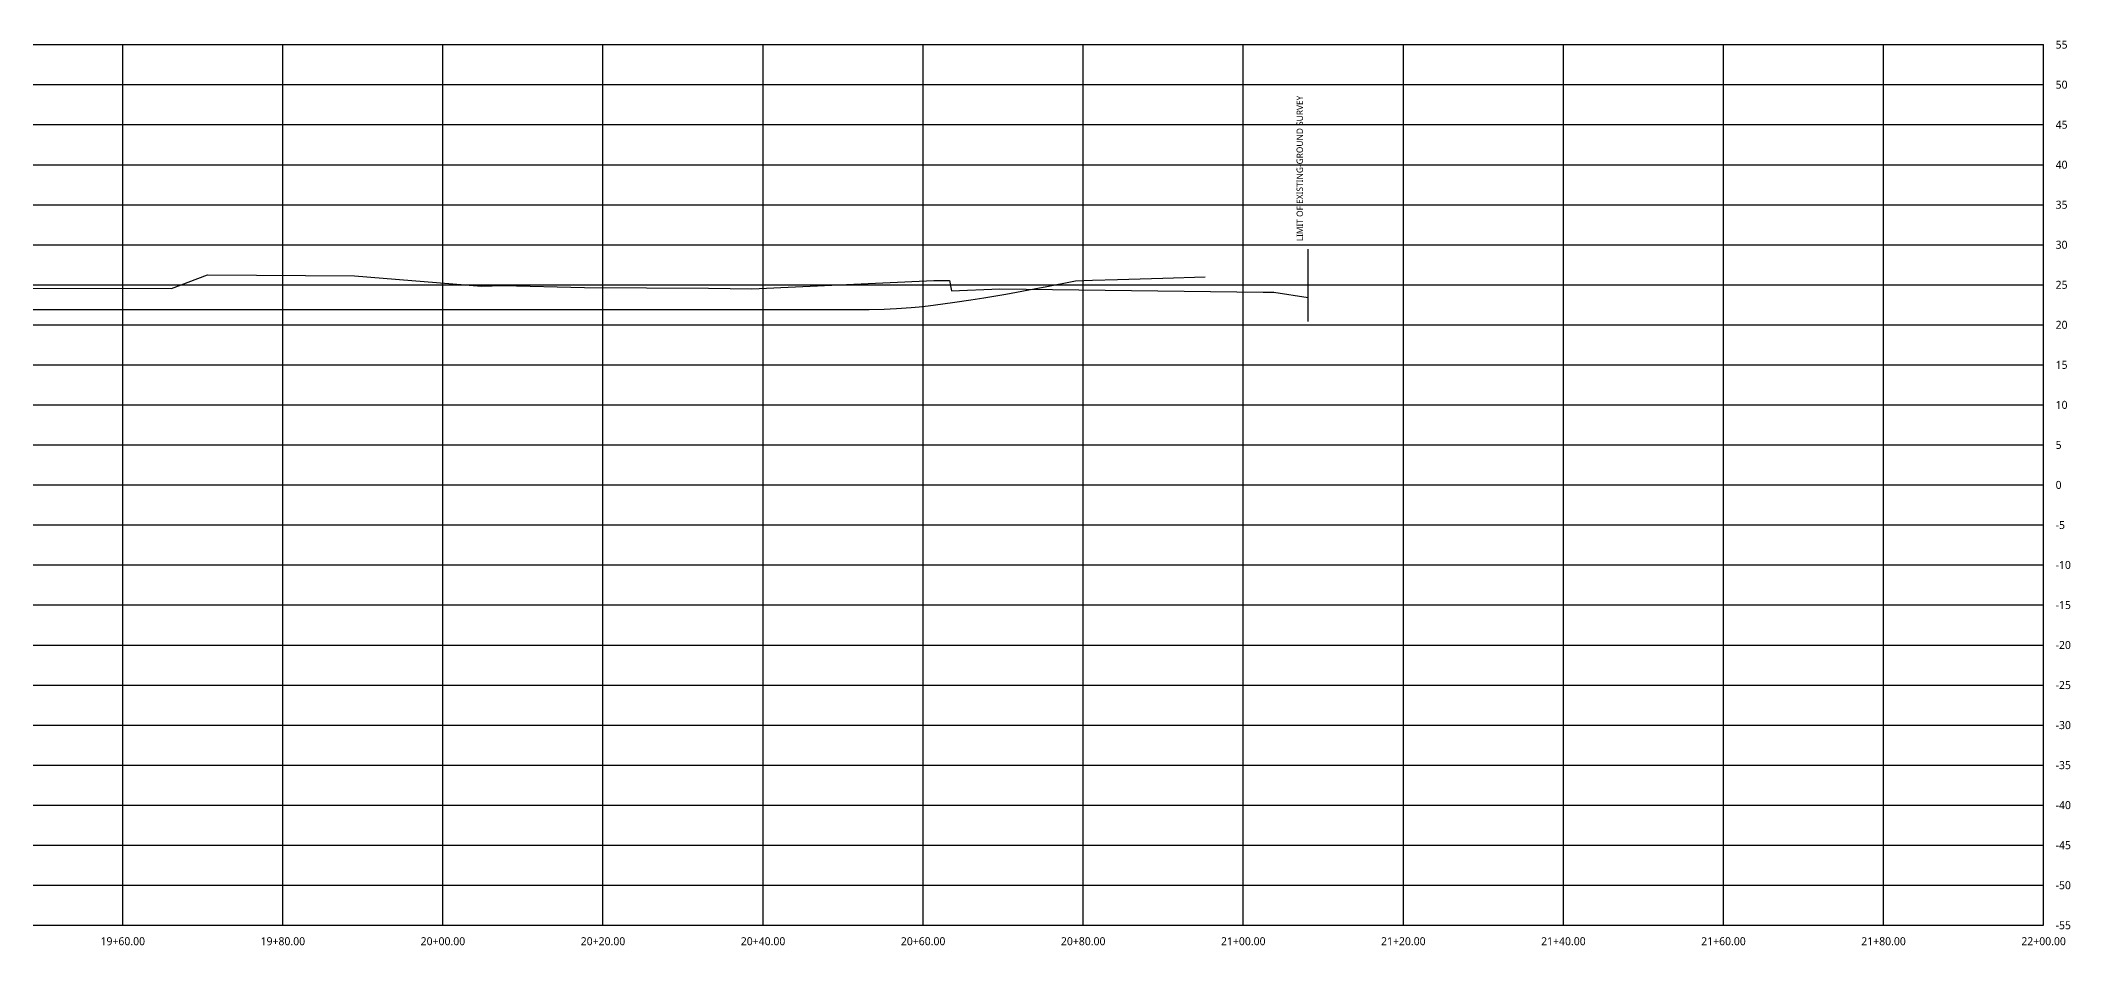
# Model space of a CAD drawing. Extents: x 1696 to 2203, y -107 to 70.
# Drawn here: x 1949.7 to 2203.3, y -57.5 to 55.5 of the extents above; entities that cross this region are included whole.
import ezdxf
from ezdxf.enums import TextEntityAlignment as Align

# ---------------------------------------------------------------- set-up
doc = ezdxf.new("R2010")
doc.units = 21
for name, color, linetype in [('EXISTING_GROUND', 3, 'Continuous'), ('GRID', 253, 'Continuous'), ('GRID_TEXT', 8, 'Continuous'), ('POND_14D_PROPOSED', 150, 'Continuous')]:
    doc.layers.add(name, color=color, linetype=linetype)
doc.styles.add('OpenSans', font='OpenSans-Regular.ttf')

msp = doc.modelspace()

# ---------------------------------------------------------------- linework, layer by layer
at = {"layer": 'EXISTING_GROUND'}
msp.add_line((2108.096, 20.43), (2108.096, 29.43), dxfattribs=at)
msp.add_lwpolyline([(1891.223, 24.59), (1966.101, 24.539), (1970.584, 26.239), (1988.934, 26.119), (2004.831, 24.82), (2007.481, 24.914), (2017.708, 24.677), (2033.168, 24.562), (2038.586, 24.473), (2061.357, 25.529), (2063.31, 25.518), (2063.543, 24.238), (2069.579, 24.489), (2102.502, 24.09), (2103.773, 24.076), (2103.81, 24.07), (2108.096, 23.43)], dxfattribs=at)
at = {"layer": 'GRID'}
for p, q in [((1700.57, 55), (2200, 55)), ((1960, -55), (1960, 55)), ((1980, -55), (1980, 55)), ((2000, -55), (2000, 55)), ((2020, -55), (2020, 55)), ((2040, -55), (2040, 55)), ((2060, -55), (2060, 55)), ((2080, -55), (2080, 55)), ((2100, -55), (2100, 55)), ((2120, -55), (2120, 55)), ((2140, -55), (2140, 55)), ((2160, -55), (2160, 55)), ((2180, -55), (2180, 55)), ((2200, -55), (2200, 55)), ((2200, -55), (2200, 55)), ((1700.57, 50), (2200, 50)), ((1700.57, 45), (2200, 45)), ((1700.57, 40), (2200, 40)), ((1700.57, 35), (2200, 35)), ((1700.57, 30), (2200, 30)), ((1700.57, 25), (2200, 25)), ((1700.57, 20), (2200, 20)), ((1700.57, 15), (2200, 15)), ((1700.57, 10), (2200, 10)), ((1700.57, 5), (2200, 5)), ((1700.57, 0), (2200, 0)), ((1700.57, -5), (2200, -5)), ((1700.57, -10), (2200, -10)), ((1700.57, -15), (2200, -15)), ((1700.57, -20), (2200, -20)), ((1700.57, -25), (2200, -25)), ((1700.57, -30), (2200, -30)), ((1700.57, -35), (2200, -35)), ((1700.57, -40), (2200, -40)), ((1700.57, -45), (2200, -45)), ((1700.57, -50), (2200, -50)), ((1700.57, -55), (2200, -55))]:
    msp.add_line(p, q, dxfattribs=at)
at = {"layer": 'POND_14D_PROPOSED'}
msp.add_lwpolyline([(1942.789, 21.922), (1950.741, 21.921), (1952.787, 21.92), (1960.744, 21.918), (1962.785, 21.918), (1970.747, 21.916), (1972.783, 21.915), (1980.75, 21.914), (1982.781, 21.913), (1990.753, 21.911), (1992.779, 21.911), (2000.756, 21.909), (2002.776, 21.909), (2010.759, 21.907), (2012.774, 21.906), (2020.762, 21.904), (2022.772, 21.904), (2030.765, 21.902), (2032.77, 21.902), (2040.768, 21.9), (2042.768, 21.899), (2050.771, 21.897), (2052.039, 21.897), (2052.541, 21.897), (2053.274, 21.907), (2055.142, 21.955), (2055.868, 21.984), (2056.653, 22.034), (2058.522, 22.178), (2059.489, 22.262), (2060.626, 22.387), (2062.458, 22.614), (2063.973, 22.813), (2065.951, 23.111), (2067.583, 23.378), (2070.342, 23.841), (2074.522, 24.61), (2075.227, 24.747), (2079.049, 25.5), (2081.167, 25.561), (2084.269, 25.656), (2089.961, 25.831), (2095.255, 26)], dxfattribs=at)

# ---------------------------------------------------------------- texts
at = {"layer": 'EXISTING_GROUND', "style": 'OpenSans'}
msp.add_text('LIMIT OF EXISTING-GROUND SURVEY', height=0.8, rotation=90, dxfattribs=at).set_placement((2107.696, 30.43), align=Align.BOTTOM_LEFT)
at = {"layer": 'GRID_TEXT', "style": 'OpenSans'}
for s, p in [('55', (2201.5, 55)), ('50', (2201.5, 50)), ('45', (2201.5, 45)), ('40', (2201.5, 40)), ('35', (2201.5, 35)), ('30', (2201.5, 30)), ('25', (2201.5, 25)), ('20', (2201.5, 20)), ('15', (2201.5, 15)), ('10', (2201.5, 10)), ('5', (2201.5, 5)), ('0', (2201.5, 0)), ('-5', (2201.5, -5)), ('-10', (2201.5, -10)), ('-15', (2201.5, -15)), ('-20', (2201.5, -20)), ('-25', (2201.5, -25)), ('-30', (2201.5, -30)), ('-35', (2201.5, -35)), ('-40', (2201.5, -40)), ('-45', (2201.5, -45)), ('-50', (2201.5, -50)), ('-55', (2201.5, -55))]:
    msp.add_text(s, height=1, dxfattribs=at).set_placement(p, align=Align.MIDDLE_LEFT)
for s, p in [('19+60.00', (1960, -56.5)), ('19+80.00', (1980, -56.5)), ('20+00.00', (2000, -56.5)), ('20+20.00', (2020, -56.5)), ('20+40.00', (2040, -56.5)), ('20+60.00', (2060, -56.5)), ('20+80.00', (2080, -56.5)), ('21+00.00', (2100, -56.5)), ('21+20.00', (2120, -56.5)), ('21+40.00', (2140, -56.5)), ('21+60.00', (2160, -56.5)), ('21+80.00', (2180, -56.5)), ('22+00.00', (2200, -56.5)), ('22+00.00', (2200, -56.5))]:
    msp.add_text(s, height=1, dxfattribs=at).set_placement(p, align=Align.TOP_CENTER)

doc.saveas('drawing.dxf')
